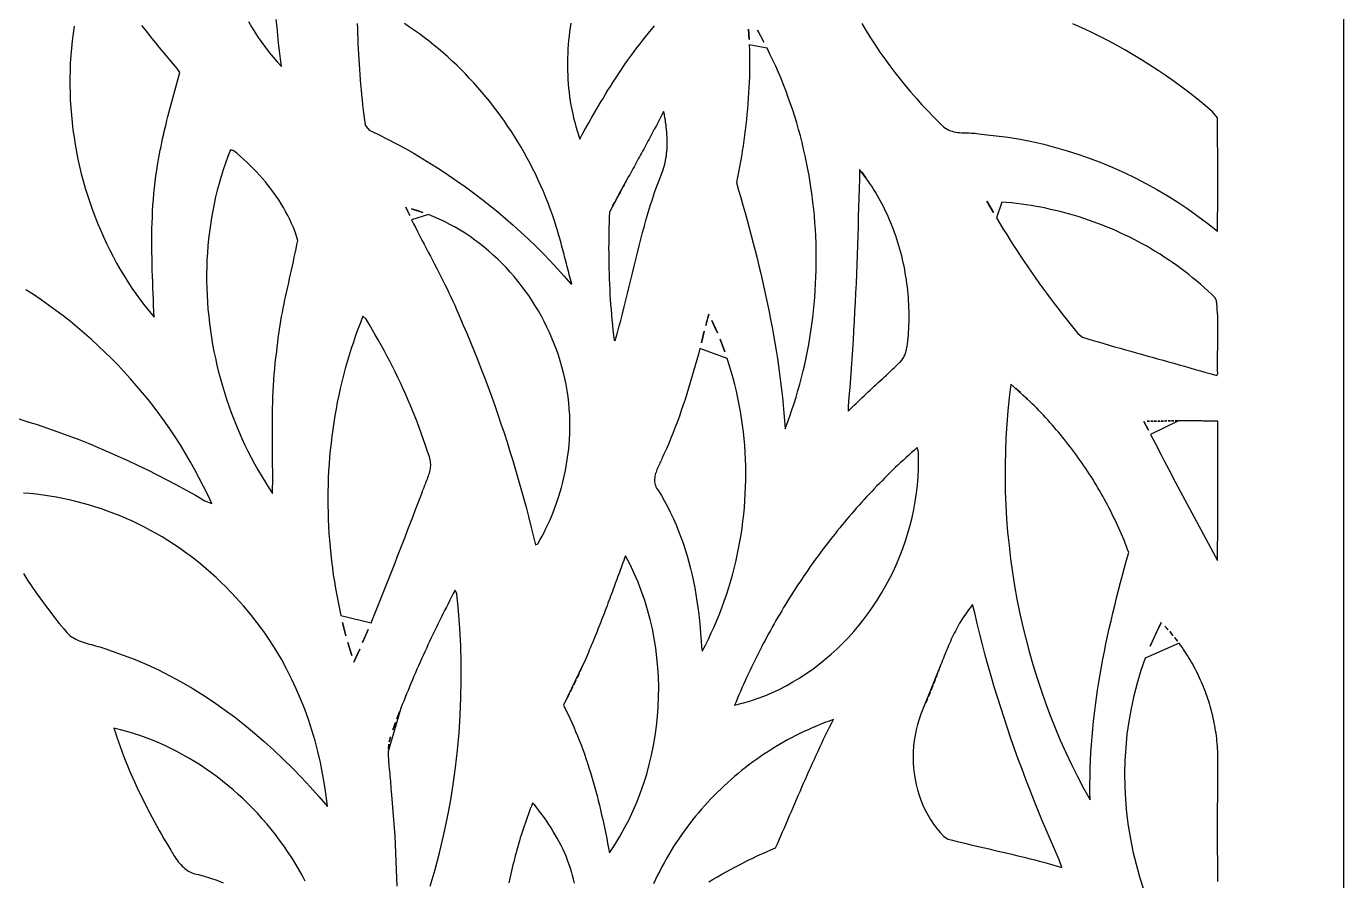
# Model space of a CAD drawing. Header units: metres. Extents: x 0 to 500, y 0 to 1000.
# Drawn here: x 236.9 to 500, y 452.6 to 623.4 of the extents above; entities that cross this region are included whole.
import ezdxf

# ---------------------------------------------------------------- set-up
doc = ezdxf.new("R2010")
doc.units = ezdxf.units.M
doc.layers.add('HOLE', color=7, linetype='Continuous')
doc.layers.add('OUTER', color=7, linetype='Continuous')

msp = doc.modelspace()

# ---------------------------------------------------------------- linework, layer by layer
at = {"layer": 'HOLE'}
for points in [[(281.23, 624.32), (281.86, 623.24), (282.51, 622.17), (283.2, 621.13), (283.91, 620.11), (284.64, 619.11), (285.41, 618.13), (286.2, 617.17), (287.02, 616.24), (287.86, 615.33), (287.66, 616.9), (287.47, 618.46), (287.28, 620.03), (287.12, 621.6), (286.96, 623.17), (286.81, 624.74)], [(302.98, 623.96), (303.01, 622.94), (303.05, 621.92), (303.09, 620.9), (303.13, 619.88), (303.18, 618.85), (303.23, 617.83), (303.29, 616.81), (303.35, 615.79), (303.42, 614.77), (303.5, 613.75), (303.58, 612.74), (303.66, 611.72), (303.75, 610.7), (303.85, 609.68), (303.95, 608.67), (304.06, 607.65), (304.18, 606.63), (304.3, 605.62), (304.43, 604.61), (304.57, 603.59), (305.39, 602.64), (307.21, 601.76), (309.02, 600.84), (310.81, 599.9), (312.59, 598.92), (314.35, 597.92), (316.1, 596.88), (317.83, 595.82), (319.54, 594.72), (321.24, 593.6), (322.92, 592.45), (324.58, 591.27), (326.22, 590.06), (327.85, 588.82), (329.45, 587.56), (331.04, 586.26), (332.6, 584.95), (334.14, 583.6), (335.66, 582.23), (337.16, 580.83), (338.64, 579.4), (340.09, 577.95), (341.52, 576.47), (342.92, 574.97), (344.3, 573.44), (345.66, 571.89), (345.82, 571.93), (345.7, 572.38), (345.58, 572.83), (345.46, 573.28), (345.34, 573.73), (345.22, 574.18), (345.1, 574.63), (344.98, 575.09), (344.87, 575.54), (344.75, 575.99), (344.63, 576.44), (344.52, 576.89), (344.4, 577.34), (344.28, 577.79), (344.16, 578.25), (344.05, 578.7), (343.93, 579.15), (343.81, 579.6), (343.68, 580.05), (343.56, 580.5), (343.44, 580.94), (343.31, 581.39), (343.18, 581.84), (343.05, 582.29), (342.92, 582.73), (342.74, 583.33), (342.36, 584.51), (341.96, 585.69), (341.53, 586.86), (341.1, 588.03), (340.64, 589.18), (340.16, 590.33), (339.67, 591.47), (339.15, 592.6), (338.62, 593.72), (338.08, 594.84), (337.51, 595.94), (336.93, 597.03), (336.33, 598.12), (335.71, 599.19), (335.08, 600.25), (334.43, 601.3), (333.76, 602.34), (333.08, 603.37), (332.38, 604.39), (331.67, 605.4), (330.94, 606.39), (330.2, 607.37), (329.44, 608.34), (328.66, 609.29), (327.88, 610.23), (327.07, 611.16), (326.26, 612.07), (325.42, 612.97), (324.58, 613.86), (323.72, 614.73), (322.85, 615.58), (321.96, 616.42), (321.06, 617.24), (320.15, 618.05), (319.23, 618.84), (318.29, 619.62), (317.34, 620.38), (316.38, 621.12), (315.41, 621.84), (314.42, 622.55), (313.43, 623.23), (312.42, 623.9)], [(345.66, 624.01), (345.53, 623.15), (345.4, 622.29), (345.3, 621.43), (345.2, 620.56), (345.13, 619.7), (345.07, 618.83), (345.02, 617.97), (344.99, 617.1), (344.97, 616.23), (344.97, 615.36), (344.98, 614.5), (345.01, 613.63), (345.06, 612.76), (345.12, 611.89), (345.2, 611.03), (345.29, 610.17), (345.4, 609.3), (345.53, 608.44), (345.67, 607.58), (345.83, 606.73), (346.01, 605.87), (346.2, 605.02), (346.41, 604.18), (346.63, 603.33), (346.88, 602.49), (347.41, 600.82), (347.41, 600.82), (347.87, 601.64), (348.33, 602.46), (348.79, 603.28), (349.25, 604.1), (349.71, 604.92), (350.18, 605.73), (350.65, 606.55), (351.12, 607.36), (351.6, 608.17), (352.09, 608.97), (352.57, 609.78), (353.06, 610.58), (353.56, 611.37), (354.06, 612.17), (354.57, 612.95), (355.08, 613.74), (355.6, 614.52), (356.12, 615.29), (356.65, 616.06), (357.19, 616.83), (357.74, 617.59), (358.29, 618.34), (358.85, 619.09), (359.41, 619.83), (359.99, 620.57), (360.57, 621.29), (361.16, 622.02), (361.76, 622.73), (362.37, 623.43)], [(403.75, 623.95), (404.62, 622.49), (405.52, 621.06), (406.44, 619.64), (407.39, 618.23), (408.36, 616.85), (409.35, 615.48), (410.37, 614.13), (411.4, 612.81), (412.46, 611.5), (413.55, 610.21), (414.65, 608.93), (415.77, 607.68), (416.92, 606.46), (418.08, 605.25), (419.26, 604.06), (419.85, 603.47), (420.15, 603.21), (420.46, 602.98), (420.78, 602.79), (421.11, 602.63), (421.46, 602.49), (421.81, 602.38), (422.17, 602.3), (422.54, 602.23), (422.92, 602.17), (423.29, 602.14), (423.68, 602.11), (424.06, 602.09), (424.45, 602.07), (424.84, 602.06), (425.23, 602.05), (425.61, 602.03), (425.99, 602.01), (426.37, 601.98), (426.75, 601.93), (427.12, 601.88), (428.17, 601.76), (430.58, 601.51), (432.98, 601.19), (435.37, 600.79), (437.75, 600.32), (440.11, 599.79), (442.46, 599.18), (444.79, 598.51), (447.11, 597.77), (449.4, 596.96), (451.67, 596.08), (453.92, 595.15), (456.14, 594.14), (458.34, 593.08), (460.51, 591.96), (462.66, 590.77), (464.77, 589.53), (466.85, 588.22), (468.89, 586.86), (470.9, 585.45), (472.88, 583.97), (474.81, 582.45), (474.82, 583.53), (474.83, 584.6), (474.83, 585.68), (474.84, 586.76), (474.84, 587.84), (474.84, 588.92), (474.84, 590), (474.84, 591.07), (474.84, 592.15), (474.84, 593.23), (474.84, 594.31), (474.84, 595.39), (474.84, 596.46), (474.84, 597.54), (474.84, 598.62), (474.83, 599.7), (474.83, 600.77), (474.83, 601.85), (474.82, 602.93), (474.82, 604), (474.82, 605.08), (473.83, 606.3), (472.33, 607.56), (470.81, 608.8), (469.27, 610.01), (467.71, 611.19), (466.13, 612.34), (464.54, 613.47), (462.93, 614.56), (461.3, 615.63), (459.65, 616.66), (457.99, 617.67), (456.31, 618.65), (454.61, 619.59), (452.9, 620.51), (451.18, 621.4), (449.44, 622.25), (447.69, 623.08), (445.93, 623.87)], [(246.45, 623.41), (246.23, 621.94), (246.04, 620.46), (245.89, 618.99), (245.77, 617.51), (245.67, 616.02), (245.61, 614.54), (245.58, 613.05), (245.58, 611.56), (245.61, 610.08), (245.67, 608.59), (245.76, 607.1), (245.88, 605.62), (246.02, 604.14), (246.2, 602.66), (246.41, 601.19), (246.64, 599.72), (246.91, 598.25), (247.2, 596.8), (247.52, 595.34), (247.87, 593.9), (248.25, 592.46), (248.66, 591.03), (249.09, 589.61), (249.55, 588.2), (250.04, 586.8), (250.56, 585.41), (251.1, 584.04), (251.67, 582.67), (252.27, 581.32), (252.89, 579.98), (253.54, 578.66), (254.22, 577.35), (254.92, 576.05), (255.65, 574.78), (256.41, 573.52), (257.19, 572.27), (257.99, 571.05), (258.83, 569.84), (259.68, 568.65), (260.56, 567.49), (262.4, 565.21), (262.4, 565.21), (262.36, 566.39), (262.31, 567.57), (262.26, 568.75), (262.21, 569.92), (262.17, 571.1), (262.12, 572.28), (262.08, 573.46), (262.05, 574.64), (262.01, 575.82), (261.99, 577), (261.97, 578.18), (261.96, 579.36), (261.96, 580.54), (261.96, 581.72), (261.98, 582.9), (262.01, 584.08), (262.06, 585.25), (262.11, 586.43), (262.18, 587.6), (262.27, 588.78), (262.37, 589.95), (262.49, 591.12), (262.62, 592.29), (262.78, 593.46), (262.95, 594.63), (263.11, 595.63), (263.23, 596.38), (263.36, 597.13), (263.5, 597.88), (263.64, 598.63), (263.79, 599.38), (263.94, 600.12), (264.1, 600.87), (264.27, 601.61), (264.44, 602.35), (264.61, 603.09), (264.79, 603.83), (264.97, 604.57), (265.16, 605.31), (265.35, 606.05), (265.54, 606.78), (265.74, 607.52), (265.94, 608.25), (266.13, 608.99), (266.34, 609.72), (266.54, 610.46), (266.74, 611.19), (266.94, 611.92), (267.14, 612.66), (267.35, 613.39), (267.55, 614.13), (267.01, 614.95), (266.29, 615.79), (265.57, 616.64), (264.86, 617.49), (264.15, 618.35), (263.45, 619.21), (262.75, 620.07), (262.05, 620.94), (261.36, 621.8), (260.67, 622.68), (259.98, 623.55)], [(234.96, 545.06), (237.02, 544.42), (239.08, 543.76), (241.12, 543.07), (243.16, 542.35), (245.19, 541.6), (247.21, 540.83), (249.22, 540.03), (251.22, 539.2), (253.21, 538.35), (255.19, 537.47), (257.16, 536.57), (259.12, 535.65), (261.07, 534.7), (263.02, 533.73), (264.95, 532.74), (266.87, 531.73), (268.78, 530.69), (270.68, 529.64), (272.56, 528.56), (273.91, 528.02), (273.12, 529.73), (272.3, 531.42), (271.44, 533.09), (270.56, 534.74), (269.64, 536.37), (268.7, 537.98), (267.72, 539.58), (266.72, 541.15), (265.69, 542.7), (264.63, 544.23), (263.54, 545.74), (262.42, 547.22), (261.28, 548.69), (260.12, 550.13), (258.92, 551.54), (257.71, 552.94), (256.46, 554.31), (255.2, 555.65), (253.91, 556.97), (252.59, 558.27), (251.26, 559.54), (249.9, 560.78), (248.52, 562), (247.12, 563.19), (245.7, 564.35), (244.26, 565.49), (242.8, 566.59), (241.32, 567.67), (239.82, 568.72), (238.3, 569.74), (236.77, 570.73)], [(236.31, 514), (237.15, 512.71), (238, 511.43), (238.87, 510.17), (239.75, 508.91), (240.65, 507.67), (241.57, 506.45), (242.5, 505.23), (243.46, 504.04), (244.44, 502.86), (244.96, 502.24), (245.27, 501.92), (245.6, 501.64), (245.94, 501.38), (246.29, 501.15), (246.66, 500.93), (247.04, 500.74), (247.42, 500.57), (247.82, 500.41), (248.22, 500.27), (248.63, 500.14), (249.05, 500.02), (249.46, 499.9), (249.88, 499.79), (250.3, 499.68), (250.72, 499.57), (251.14, 499.45), (251.55, 499.34), (251.96, 499.21), (252.37, 499.08), (252.77, 498.93), (253.84, 498.56), (256.25, 497.72), (258.62, 496.8), (260.96, 495.8), (263.27, 494.73), (265.54, 493.59), (267.78, 492.37), (269.98, 491.09), (272.15, 489.74), (274.28, 488.33), (276.38, 486.86), (278.44, 485.34), (280.46, 483.76), (282.45, 482.12), (284.4, 480.44), (286.31, 478.71), (288.19, 476.93), (290.03, 475.11), (291.83, 473.25), (293.6, 471.36), (295.32, 469.42), (297.01, 467.46), (296.76, 469.67), (296.44, 471.87), (296.06, 474.06), (295.62, 476.24), (295.12, 478.41), (294.55, 480.56), (293.92, 482.69), (293.23, 484.8), (292.48, 486.88), (291.67, 488.94), (290.8, 490.97), (289.87, 492.97), (288.87, 494.93), (287.82, 496.87), (286.7, 498.76), (285.53, 500.61), (284.3, 502.42), (283.01, 504.18), (281.66, 505.9), (280.25, 507.57), (278.78, 509.18), (277.66, 510.37), (276.72, 511.35), (275.75, 512.3), (274.77, 513.23), (273.77, 514.15), (272.75, 515.03), (271.71, 515.9), (270.65, 516.74), (269.58, 517.56), (268.49, 518.36), (267.39, 519.13), (266.27, 519.88), (265.14, 520.6), (263.99, 521.31), (262.83, 521.98), (261.66, 522.63), (260.47, 523.26), (259.28, 523.86), (258.07, 524.44), (256.85, 524.99), (255.62, 525.51), (254.38, 526.01), (253.13, 526.48), (251.87, 526.93), (250.6, 527.34), (249.33, 527.73), (248.05, 528.1), (246.76, 528.43), (245.47, 528.74), (244.17, 529.02), (242.87, 529.27), (241.56, 529.49), (240.24, 529.68), (238.93, 529.85), (237.61, 529.98), (236.29, 530.09)], [(317.55, 451.54), (318.52, 454.86), (319.41, 458.21), (320.21, 461.59), (320.94, 464.98), (321.58, 468.39), (322.13, 471.82), (322.61, 475.26), (323.01, 478.72), (323.32, 482.18), (323.55, 485.65), (323.7, 489.13), (323.77, 492.61), (323.75, 496.09), (323.66, 499.57), (323.48, 503.05), (323.22, 506.52), (322.88, 509.98), (322.51, 510.68), (322.16, 510), (321.81, 509.33), (321.47, 508.65), (321.12, 507.97), (320.78, 507.28), (320.44, 506.6), (320.1, 505.92), (319.76, 505.24), (319.42, 504.55), (319.09, 503.87), (318.75, 503.18), (318.42, 502.49), (318.09, 501.8), (317.76, 501.12), (317.44, 500.43), (317.11, 499.73), (316.79, 499.04), (316.47, 498.35), (316.16, 497.65), (315.84, 496.96), (315.53, 496.26), (315.22, 495.56), (314.91, 494.87), (314.61, 494.17), (314.3, 493.46), (314, 492.76), (313.71, 492.06), (313.41, 491.35), (313.12, 490.65), (312.83, 489.94), (312.54, 489.23), (312.26, 488.52), (311.98, 487.81), (311.7, 487.1), (309.19, 478.43), (309.19, 478.43), (309.18, 477.94), (309.19, 477.45), (309.21, 476.96), (309.24, 476.47), (309.27, 475.97), (309.32, 475.48), (309.36, 474.98), (309.41, 474.49), (309.46, 474), (309.52, 473.5), (309.56, 473.01), (309.61, 472.51), (309.65, 472.02), (309.68, 471.53), (309.7, 471.04), (309.82, 469.78), (309.97, 468.12), (310.11, 466.46), (310.24, 464.81), (310.36, 463.15), (310.46, 461.49), (310.56, 459.83), (310.64, 458.17), (310.72, 456.51), (310.78, 454.85), (310.84, 453.19), (310.89, 451.52)], [(474.84, 452.43), (474.84, 453.93), (474.84, 455.44), (474.84, 456.94), (474.83, 458.44), (474.83, 459.95), (474.83, 461.45), (474.83, 462.95), (474.83, 464.46), (474.83, 465.96), (474.83, 467.46), (474.84, 468.97), (474.84, 470.47), (474.85, 471.97), (474.86, 473.48), (474.87, 474.98), (474.89, 475.49), (474.9, 476), (474.9, 476.5), (474.9, 477.01), (474.89, 477.52), (474.87, 478.03), (474.85, 478.54), (474.82, 479.04), (474.79, 479.55), (474.74, 480.05), (474.7, 480.56), (474.64, 481.06), (474.58, 481.57), (474.51, 482.07), (474.43, 482.57), (474.35, 483.07), (474.26, 483.57), (474.17, 484.07), (474.07, 484.57), (473.96, 485.06), (473.85, 485.55), (473.73, 486.05), (473.6, 486.54), (473.47, 487.02), (473.34, 487.51), (473.19, 488), (473.04, 488.48), (472.89, 488.96), (472.72, 489.44), (472.56, 489.92), (472.38, 490.39), (472.2, 490.86), (472.02, 491.33), (471.83, 491.8), (471.63, 492.26), (471.43, 492.72), (471.22, 493.18), (471.01, 493.64), (470.79, 494.09), (470.56, 494.54), (470.33, 494.98), (470.09, 495.43), (469.85, 495.87), (469.61, 496.3), (469.35, 496.74), (469.1, 497.17), (468.83, 497.59), (468.56, 498.01), (468.29, 498.43), (468.01, 498.85), (467.73, 499.26), (467.44, 499.66), (467.14, 500.07), (460.37, 497.06), (460.37, 497.06), (459.51, 494.6), (458.75, 492.1), (458.09, 489.58), (457.54, 487.03), (457.08, 484.46), (456.72, 481.87), (456.47, 479.26), (456.31, 476.65), (456.25, 474.03), (456.29, 471.41), (456.42, 468.79), (456.65, 466.18), (456.98, 463.59), (457.4, 461), (457.92, 458.44), (458.53, 455.9), (459.24, 453.38), (460.03, 450.9)], [(373.2, 452.42), (374.06, 452.92), (374.93, 453.42), (375.8, 453.91), (376.67, 454.39), (377.55, 454.87), (378.43, 455.34), (379.31, 455.8), (380.2, 456.25), (381.09, 456.69), (381.98, 457.13), (382.88, 457.56), (383.79, 457.97), (384.7, 458.38), (385.61, 458.78), (386.53, 459.17), (386.89, 459.97), (387.24, 460.78), (387.6, 461.58), (387.95, 462.39), (388.3, 463.2), (388.65, 464), (389, 464.81), (389.35, 465.62), (389.69, 466.43), (390.04, 467.24), (390.39, 468.05), (390.73, 468.86), (391.08, 469.67), (391.43, 470.47), (391.78, 471.28), (392.13, 472.09), (392.48, 472.9), (392.84, 473.7), (393.19, 474.51), (393.55, 475.31), (393.91, 476.12), (394.28, 476.92), (394.64, 477.72), (395.01, 478.52), (395.39, 479.31), (395.76, 480.11), (396.14, 480.9), (396.53, 481.69), (396.92, 482.48), (397.31, 483.27), (397.71, 484.05), (398.11, 484.83), (397.25, 484.53), (396.4, 484.21), (395.55, 483.88), (394.7, 483.53), (393.86, 483.17), (393.03, 482.8), (392.2, 482.42), (391.37, 482.02), (390.55, 481.61), (389.74, 481.19), (388.93, 480.75), (388.13, 480.31), (387.33, 479.85), (386.54, 479.38), (385.76, 478.89), (384.99, 478.4), (384.22, 477.89), (383.46, 477.37), (382.7, 476.84), (381.95, 476.3), (381.21, 475.75), (380.48, 475.18), (379.76, 474.61), (379.04, 474.02), (378.34, 473.43), (377.64, 472.82), (376.95, 472.2), (376.27, 471.58), (375.59, 470.94), (374.93, 470.29), (374.27, 469.63), (373.63, 468.97), (372.99, 468.29), (372.37, 467.6), (371.75, 466.9), (371.15, 466.2), (370.55, 465.48), (369.97, 464.76), (369.39, 464.02), (368.83, 463.28), (368.28, 462.53), (367.74, 461.77), (367.21, 461), (366.69, 460.22), (366.18, 459.44), (365.69, 458.64), (365.2, 457.84), (364.73, 457.03), (364.27, 456.21), (363.82, 455.39), (363.39, 454.55), (362.97, 453.71), (362.56, 452.86), (362.17, 452.01)], [(292.61, 452.53), (291.95, 453.75), (291.27, 454.96), (290.56, 456.15), (289.83, 457.32), (289.07, 458.48), (288.29, 459.61), (287.48, 460.73), (286.65, 461.83), (285.8, 462.91), (284.92, 463.97), (284.02, 465.01), (283.1, 466.03), (282.15, 467.02), (281.19, 468), (280.2, 468.95), (279.2, 469.87), (278.17, 470.78), (277.13, 471.66), (276.07, 472.51), (274.99, 473.35), (273.89, 474.15), (272.78, 474.93), (271.65, 475.68), (270.5, 476.41), (269.34, 477.1), (268.17, 477.77), (266.97, 478.41), (265.77, 479.02), (264.55, 479.61), (263.32, 480.16), (262.08, 480.68), (260.82, 481.17), (259.55, 481.62), (258.28, 482.05), (256.99, 482.44), (255.69, 482.8), (254.38, 483.13), (254.38, 483.13), (254.68, 482.2), (254.98, 481.27), (255.3, 480.35), (255.62, 479.43), (255.96, 478.51), (256.3, 477.6), (256.66, 476.69), (257.02, 475.79), (257.39, 474.88), (257.77, 473.99), (258.16, 473.1), (258.56, 472.21), (258.96, 471.32), (259.38, 470.44), (259.8, 469.56), (260.22, 468.69), (260.66, 467.82), (261.1, 466.95), (261.55, 466.09), (262, 465.23), (262.46, 464.37), (262.93, 463.52), (263.4, 462.67), (263.88, 461.83), (264.36, 460.99), (264.73, 460.36), (264.93, 460.03), (265.12, 459.7), (265.32, 459.37), (265.52, 459.03), (265.72, 458.69), (265.92, 458.35), (266.13, 458.02), (266.34, 457.68), (266.55, 457.36), (266.77, 457.03), (266.99, 456.72), (267.23, 456.41), (267.47, 456.11), (267.72, 455.83), (267.98, 455.55), (268.25, 455.3), (268.53, 455.05), (268.82, 454.83), (269.13, 454.62), (269.44, 454.44), (269.78, 454.27), (270.13, 454.13), (270.49, 454.01), (270.87, 453.92), (271.27, 453.85), (272.39, 453.55), (273.67, 453.14), (274.93, 452.69), (276.18, 452.2)], [(346.36, 452.1), (346.18, 452.9), (345.99, 453.68), (345.77, 454.46), (345.53, 455.23), (345.27, 455.99), (344.99, 456.75), (344.69, 457.49), (344.37, 458.23), (344.04, 458.96), (343.69, 459.68), (343.32, 460.39), (342.93, 461.1), (342.54, 461.79), (342.12, 462.48), (341.7, 463.16), (341.26, 463.84), (340.82, 464.5), (340.36, 465.16), (339.89, 465.81), (339.41, 466.45), (338.93, 467.08), (338.44, 467.7), (337.99, 468.09), (337.77, 467.52), (337.55, 466.95), (337.34, 466.37), (337.12, 465.8), (336.92, 465.22), (336.71, 464.65), (336.51, 464.07), (336.31, 463.49), (336.12, 462.91), (335.93, 462.32), (335.74, 461.74), (335.55, 461.15), (335.38, 460.56), (335.2, 459.97), (335.03, 459.38), (334.86, 458.79), (334.7, 458.2), (334.54, 457.6), (334.38, 457.01), (334.23, 456.41), (334.08, 455.81), (333.94, 455.22), (333.8, 454.62), (333.67, 454.01), (333.54, 453.41), (333.41, 452.81), (333.29, 452.2)]]:
    msp.add_lwpolyline(points, dxfattribs=at)
for points in [[(381.12, 622.83), (381.19, 621.77), (381.24, 620.7), (381.12, 622.83)], [(384.21, 620.23), (383.58, 621.41), (382.92, 622.58), (384.21, 620.23)], [(381.28, 619.64), (381.31, 618.57), (381.33, 617.51), (381.34, 616.45), (381.34, 615.38), (381.32, 614.32), (381.3, 613.25), (381.26, 612.19), (381.21, 611.12), (381.15, 610.06), (381.09, 609), (381.01, 607.94), (380.92, 606.88), (380.82, 605.82), (380.71, 604.76), (380.6, 603.7), (380.47, 602.64), (380.33, 601.58), (380.19, 600.53), (380.03, 599.48), (379.87, 598.42), (379.7, 597.37), (379.52, 596.32), (379.33, 595.28), (379.13, 594.23), (378.92, 593.19), (378.71, 592.14), (379.15, 590.64), (379.59, 589.14), (380.02, 587.63), (380.44, 586.12), (380.86, 584.61), (381.27, 583.1), (381.68, 581.58), (382.08, 580.06), (382.46, 578.54), (382.85, 577.02), (383.22, 575.5), (383.58, 573.97), (383.93, 572.44), (384.28, 570.91), (384.61, 569.37), (384.94, 567.83), (385.25, 566.29), (385.55, 564.75), (385.84, 563.21), (386.12, 561.66), (386.39, 560.11), (386.64, 558.56), (386.89, 557.01), (387.11, 555.45), (387.33, 553.89), (387.53, 552.33), (387.72, 550.77), (387.89, 549.2), (388.05, 547.64), (388.19, 546.06), (388.32, 544.49), (388.43, 542.92), (388.91, 544.18), (389.37, 545.44), (389.81, 546.72), (390.23, 548), (390.63, 549.28), (391.01, 550.58), (391.37, 551.88), (391.72, 553.18), (392.04, 554.49), (392.35, 555.81), (392.63, 557.13), (392.9, 558.46), (393.15, 559.79), (393.38, 561.12), (393.59, 562.46), (393.78, 563.8), (393.96, 565.14), (394.11, 566.49), (394.25, 567.84), (394.36, 569.19), (394.46, 570.54), (394.54, 571.9), (394.6, 573.25), (394.64, 574.61), (394.66, 575.97), (394.66, 577.33), (394.65, 578.68), (394.61, 580.04), (394.56, 581.4), (394.48, 582.75), (394.39, 584.11), (394.28, 585.46), (394.15, 586.81), (394, 588.16), (393.84, 589.5), (393.65, 590.84), (393.45, 592.18), (393.22, 593.52), (392.98, 594.85), (392.72, 596.18), (392.44, 597.5), (392.14, 598.82), (391.83, 600.14), (391.49, 601.45), (391.14, 602.75), (390.76, 604.05), (390.37, 605.34), (389.96, 606.62), (389.53, 607.9), (389.08, 609.17), (388.62, 610.43), (388.13, 611.69), (387.63, 612.93), (387.1, 614.17), (386.56, 615.4), (386, 616.62), (385.42, 617.83), (384.83, 619.03), (381.28, 619.64)], [(353.35, 586.24), (353.31, 585.22), (353.27, 584.19), (353.24, 583.17), (353.22, 582.14), (353.21, 581.12), (353.2, 580.09), (353.19, 579.06), (353.2, 578.04), (353.21, 577.01), (353.22, 575.98), (353.25, 574.96), (353.27, 573.93), (353.31, 572.91), (353.35, 571.88), (353.4, 570.85), (353.46, 569.83), (353.52, 568.8), (353.59, 567.78), (353.67, 566.76), (353.75, 565.73), (353.85, 564.71), (353.94, 563.69), (354.05, 562.67), (354.16, 561.65), (354.28, 560.63), (354.51, 560.56), (354.9, 561.9), (355.26, 563.24), (355.62, 564.58), (355.97, 565.93), (356.31, 567.28), (356.65, 568.64), (356.98, 569.99), (357.3, 571.35), (357.63, 572.7), (357.95, 574.06), (358.28, 575.42), (358.61, 576.77), (358.94, 578.12), (359.28, 579.47), (359.63, 580.82), (359.98, 582.17), (360.35, 583.51), (360.72, 584.85), (361.12, 586.18), (361.52, 587.51), (361.94, 588.83), (362.38, 590.14), (362.84, 591.45), (363.33, 592.75), (363.83, 594.05), (364.06, 594.67), (364.21, 595.13), (364.34, 595.6), (364.46, 596.06), (364.56, 596.53), (364.64, 597), (364.72, 597.47), (364.78, 597.95), (364.82, 598.42), (364.85, 598.9), (364.88, 599.38), (364.89, 599.85), (364.89, 600.33), (364.88, 600.81), (364.86, 601.29), (364.83, 601.77), (364.8, 602.25), (364.75, 602.73), (364.7, 603.21), (364.65, 603.68), (364.58, 604.16), (364.52, 604.64), (364.45, 605.11), (364.37, 605.58), (364.29, 606.05), (364.18, 606.35), (363.98, 605.95), (363.77, 605.56), (363.56, 605.16), (363.36, 604.76), (363.15, 604.36), (362.94, 603.97), (362.73, 603.57), (362.52, 603.18), (362.31, 602.78), (362.1, 602.38), (361.89, 601.99), (361.68, 601.59), (361.47, 601.2), (361.26, 600.8), (361.04, 600.41), (360.83, 600.01), (360.62, 599.62), (360.4, 599.22), (360.19, 598.83), (359.98, 598.44), (359.76, 598.04), (359.55, 597.65), (359.34, 597.25), (359.12, 596.86), (358.91, 596.47), (358.69, 596.07), (358.48, 595.68), (358.26, 595.29), (358.05, 594.89), (357.83, 594.5), (357.62, 594.11), (357.4, 593.71), (357.19, 593.32), (353.35, 586.24)], [(286.06, 530), (286.08, 531.13), (286.09, 532.26), (286.09, 533.4), (286.09, 534.53), (286.08, 535.67), (286.08, 536.8), (286.07, 537.94), (286.06, 539.07), (286.05, 540.21), (286.05, 541.34), (286.04, 542.48), (286.04, 543.61), (286.05, 544.75), (286.06, 545.88), (286.08, 547.02), (286.11, 548.15), (286.15, 549.28), (286.19, 550.41), (286.25, 551.54), (286.32, 552.68), (286.41, 553.81), (286.5, 554.93), (286.62, 556.06), (286.75, 557.19), (286.9, 558.32), (287.02, 559.34), (287.11, 560.2), (287.21, 561.06), (287.32, 561.92), (287.45, 562.78), (287.58, 563.64), (287.72, 564.49), (287.88, 565.34), (288.03, 566.2), (288.2, 567.04), (288.37, 567.89), (288.55, 568.74), (288.73, 569.59), (288.92, 570.43), (289.1, 571.28), (289.29, 572.12), (289.48, 572.97), (289.67, 573.81), (289.86, 574.66), (290.05, 575.5), (290.23, 576.35), (290.41, 577.2), (290.59, 578.04), (290.76, 578.89), (290.93, 579.74), (291.09, 580.59), (290.88, 581.45), (290.57, 582.3), (290.23, 583.13), (289.87, 583.96), (289.49, 584.78), (289.09, 585.58), (288.67, 586.37), (288.23, 587.15), (287.77, 587.92), (287.29, 588.67), (286.79, 589.42), (286.27, 590.15), (285.74, 590.87), (285.19, 591.57), (284.63, 592.27), (284.05, 592.95), (283.46, 593.61), (282.86, 594.27), (282.24, 594.91), (281.61, 595.54), (280.97, 596.15), (280.32, 596.76), (279.66, 597.35), (278.99, 597.92), (278.31, 598.48), (277.66, 598.66), (277.14, 597.35), (276.66, 596.02), (276.21, 594.68), (275.78, 593.34), (275.39, 591.98), (275.03, 590.62), (274.69, 589.26), (274.39, 587.88), (274.11, 586.5), (273.86, 585.11), (273.64, 583.72), (273.45, 582.32), (273.29, 580.92), (273.15, 579.52), (273.05, 578.11), (272.97, 576.71), (272.92, 575.29), (272.89, 573.88), (272.9, 572.47), (272.93, 571.06), (272.98, 569.64), (273.06, 568.23), (273.17, 566.82), (273.31, 565.41), (273.47, 564), (273.65, 562.6), (273.87, 561.2), (274.1, 559.8), (274.36, 558.41), (274.65, 557.02), (274.96, 555.64), (275.3, 554.27), (275.66, 552.9), (276.04, 551.53), (276.45, 550.18), (276.88, 548.83), (277.34, 547.5), (277.82, 546.17), (278.32, 544.85), (278.84, 543.54), (279.39, 542.25), (279.96, 540.96), (280.55, 539.69), (281.16, 538.43), (281.8, 537.18), (282.46, 535.95), (283.14, 534.73), (283.84, 533.52), (284.56, 532.33), (285.3, 531.16), (286.06, 530)], [(403.31, 594.74), (403.27, 592.84), (403.22, 590.95), (403.17, 589.05), (403.12, 587.16), (403.06, 585.26), (403.01, 583.37), (402.95, 581.47), (402.88, 579.58), (402.82, 577.68), (402.75, 575.79), (402.67, 573.89), (402.6, 572), (402.51, 570.1), (402.42, 568.21), (402.33, 566.32), (402.23, 564.42), (402.12, 562.53), (402.01, 560.64), (401.89, 558.75), (401.76, 556.86), (401.63, 554.97), (401.49, 553.08), (401.34, 551.19), (401.18, 549.3), (401.01, 547.41), (401.06, 546.44), (401.45, 546.84), (401.84, 547.23), (402.23, 547.62), (402.63, 548.01), (403.02, 548.39), (403.42, 548.78), (403.82, 549.16), (404.22, 549.54), (404.62, 549.92), (405.03, 550.3), (405.43, 550.67), (405.84, 551.05), (406.24, 551.43), (406.65, 551.8), (407.05, 552.18), (407.46, 552.55), (407.87, 552.93), (408.27, 553.3), (408.68, 553.68), (409.08, 554.06), (409.48, 554.44), (409.89, 554.82), (410.29, 555.2), (410.68, 555.58), (411.08, 555.97), (411.3, 556.17), (411.47, 556.33), (411.63, 556.49), (411.77, 556.66), (411.9, 556.85), (412.02, 557.03), (412.13, 557.22), (412.23, 557.42), (412.32, 557.63), (412.41, 557.83), (412.48, 558.05), (412.55, 558.26), (412.61, 558.48), (412.66, 558.7), (412.71, 558.93), (412.76, 559.15), (412.8, 559.38), (412.83, 559.61), (412.86, 559.84), (412.89, 560.07), (412.92, 560.3), (412.95, 560.53), (412.97, 560.75), (413, 560.98), (413.03, 561.2), (413.06, 561.52), (413.11, 562.21), (413.15, 562.91), (413.18, 563.61), (413.2, 564.31), (413.21, 565.01), (413.21, 565.71), (413.2, 566.41), (413.18, 567.11), (413.15, 567.81), (413.11, 568.5), (413.06, 569.2), (413, 569.9), (412.93, 570.6), (412.86, 571.29), (412.77, 571.98), (412.67, 572.68), (412.57, 573.37), (412.45, 574.06), (412.33, 574.74), (412.19, 575.43), (412.05, 576.11), (411.89, 576.79), (411.73, 577.47), (411.56, 578.14), (411.37, 578.82), (411.18, 579.48), (410.98, 580.15), (410.77, 580.81), (410.55, 581.47), (410.32, 582.13), (410.08, 582.78), (409.83, 583.42), (409.57, 584.07), (409.3, 584.71), (409.03, 585.34), (408.74, 585.97), (408.44, 586.59), (408.14, 587.21), (407.82, 587.83), (407.5, 588.44), (407.17, 589.04), (406.82, 589.64), (406.47, 590.23), (406.11, 590.82), (405.74, 591.4), (405.36, 591.97), (404.97, 592.54), (403.31, 594.74)], [(356.97, 592.93), (356.76, 592.54), (356.54, 592.14), (356.97, 592.93)], [(404.57, 593.1), (404.16, 593.65), (403.74, 594.2), (404.57, 593.1)], [(355.05, 589.39), (354.83, 589), (354.62, 588.6), (355.05, 589.39)], [(355.69, 590.57), (355.47, 590.18), (355.26, 589.78), (355.69, 590.57)], [(356.33, 591.75), (356.12, 591.36), (355.9, 590.96), (356.33, 591.75)], [(312.69, 587.19), (313.07, 586.36), (313.46, 585.53), (312.69, 587.19)], [(316.09, 586.17), (314.97, 586.54), (313.83, 586.88), (316.09, 586.17)], [(354.41, 588.21), (354.19, 587.82), (353.98, 587.42), (354.41, 588.21)], [(428.76, 588.4), (429.39, 587.28), (430.04, 586.17), (428.76, 588.4)], [(430.69, 585.06), (431.35, 583.95), (432.02, 582.85), (432.7, 581.75), (433.38, 580.66), (434.07, 579.58), (434.77, 578.5), (435.48, 577.42), (436.19, 576.35), (436.92, 575.29), (437.65, 574.23), (438.38, 573.18), (439.13, 572.13), (439.88, 571.09), (440.63, 570.05), (441.4, 569.02), (442.17, 568), (442.95, 566.98), (443.73, 565.97), (444.53, 564.96), (445.32, 563.96), (446.13, 562.97), (446.94, 561.98), (447.85, 561.26), (448.92, 560.93), (449.98, 560.6), (451.05, 560.28), (452.12, 559.96), (453.19, 559.65), (454.26, 559.34), (455.33, 559.03), (456.4, 558.72), (457.48, 558.42), (458.55, 558.12), (459.62, 557.82), (460.7, 557.52), (461.77, 557.22), (462.85, 556.92), (463.92, 556.62), (464.99, 556.32), (466.07, 556.02), (467.14, 555.72), (468.22, 555.42), (469.29, 555.12), (470.36, 554.81), (471.43, 554.51), (472.5, 554.2), (473.57, 553.89), (474.64, 553.57), (474.84, 553.99), (474.82, 554.6), (474.81, 555.2), (474.81, 555.81), (474.81, 556.41), (474.82, 557.02), (474.82, 557.62), (474.83, 558.23), (474.85, 558.84), (474.86, 559.44), (474.87, 560.05), (474.88, 560.66), (474.89, 561.26), (474.9, 561.87), (474.9, 562.48), (474.9, 563.08), (474.9, 563.68), (474.89, 564.29), (474.87, 564.89), (474.84, 565.49), (474.81, 566.1), (474.76, 566.7), (474.71, 567.3), (474.64, 567.89), (474.57, 568.49), (474.35, 569.11), (473.62, 569.81), (472.88, 570.5), (472.14, 571.18), (471.38, 571.84), (470.61, 572.49), (469.84, 573.13), (469.06, 573.76), (468.26, 574.38), (467.46, 574.98), (466.66, 575.57), (465.84, 576.14), (465.02, 576.71), (464.18, 577.26), (463.35, 577.8), (462.5, 578.32), (461.65, 578.84), (460.79, 579.34), (459.92, 579.82), (459.05, 580.3), (458.17, 580.76), (457.28, 581.21), (456.39, 581.64), (455.49, 582.06), (454.59, 582.47), (453.68, 582.87), (452.77, 583.25), (451.85, 583.62), (450.93, 583.98), (450, 584.32), (449.06, 584.65), (448.13, 584.96), (447.19, 585.27), (446.24, 585.55), (445.29, 585.83), (444.34, 586.09), (443.38, 586.34), (442.42, 586.57), (441.46, 586.79), (440.5, 587), (439.53, 587.19), (438.56, 587.37), (437.59, 587.54), (436.61, 587.69), (435.63, 587.83), (434.66, 587.95), (433.67, 588.06), (432.69, 588.16), (431.71, 588.24), (430.69, 585.06)], [(313.85, 584.71), (314.25, 583.89), (314.66, 583.08), (315.07, 582.26), (315.48, 581.45), (315.9, 580.64), (316.32, 579.83), (316.74, 579.03), (317.17, 578.22), (317.59, 577.41), (318.01, 576.61), (318.44, 575.8), (318.86, 574.99), (319.27, 574.18), (319.69, 573.37), (320.1, 572.56), (320.5, 571.74), (320.91, 570.92), (321.3, 570.1), (321.69, 569.27), (322.07, 568.44), (322.44, 567.61), (322.8, 566.77), (323.32, 565.56), (324.1, 563.79), (324.86, 562.02), (325.61, 560.23), (326.34, 558.45), (327.06, 556.65), (327.76, 554.86), (328.45, 553.05), (329.13, 551.24), (329.79, 549.42), (330.44, 547.6), (331.07, 545.77), (331.69, 543.94), (332.3, 542.11), (332.9, 540.26), (333.48, 538.42), (334.05, 536.57), (334.6, 534.71), (335.14, 532.85), (335.68, 530.99), (336.19, 529.12), (336.7, 527.25), (337.19, 525.37), (337.67, 523.49), (338.14, 521.61), (338.6, 519.73), (339.05, 519.95), (339.48, 520.7), (339.89, 521.46), (340.3, 522.23), (340.68, 523.01), (341.06, 523.8), (341.42, 524.59), (341.76, 525.39), (342.09, 526.2), (342.4, 527.02), (342.7, 527.84), (342.99, 528.66), (343.26, 529.49), (343.51, 530.33), (343.75, 531.17), (343.97, 532.02), (344.18, 532.87), (344.38, 533.73), (344.56, 534.58), (344.72, 535.45), (344.87, 536.31), (345, 537.18), (345.12, 538.05), (345.22, 538.93), (345.31, 539.8), (345.38, 540.75), (345.45, 541.99), (345.47, 543.22), (345.47, 544.46), (345.42, 545.69), (345.34, 546.91), (345.23, 548.13), (345.08, 549.35), (344.9, 550.56), (344.69, 551.76), (344.45, 552.96), (344.17, 554.14), (343.86, 555.32), (343.52, 556.49), (343.15, 557.65), (342.75, 558.8), (342.33, 559.94), (341.87, 561.06), (341.38, 562.17), (340.87, 563.27), (340.33, 564.35), (339.76, 565.42), (339.17, 566.48), (338.55, 567.51), (337.9, 568.53), (337.23, 569.54), (336.54, 570.52), (335.82, 571.49), (335.08, 572.43), (334.31, 573.36), (333.53, 574.26), (332.72, 575.14), (331.89, 576), (331.04, 576.84), (330.16, 577.65), (329.27, 578.44), (328.36, 579.21), (327.43, 579.94), (326.48, 580.66), (325.51, 581.34), (324.53, 582), (323.53, 582.63), (322.51, 583.22), (321.48, 583.79), (320.43, 584.33), (319.36, 584.84), (318.28, 585.32), (317.19, 585.76), (313.85, 584.71)], [(373.18, 565.83), (372.89, 564.69), (372.6, 563.55), (373.18, 565.83)], [(305.74, 504.17), (306.29, 505.49), (306.83, 506.81), (307.37, 508.13), (307.91, 509.46), (308.44, 510.79), (308.97, 512.12), (309.49, 513.45), (310.01, 514.78), (310.53, 516.12), (311.05, 517.45), (311.56, 518.79), (312.08, 520.12), (312.59, 521.46), (313.1, 522.8), (313.61, 524.13), (314.13, 525.47), (314.64, 526.8), (315.15, 528.14), (315.66, 529.48), (316.01, 530.39), (316.11, 530.67), (316.21, 530.95), (316.32, 531.23), (316.43, 531.51), (316.55, 531.79), (316.66, 532.08), (316.78, 532.36), (316.9, 532.65), (317.01, 532.93), (317.11, 533.22), (317.21, 533.51), (317.31, 533.8), (317.39, 534.09), (317.47, 534.38), (317.53, 534.67), (317.59, 534.96), (317.62, 535.25), (317.65, 535.55), (317.65, 535.84), (317.64, 536.14), (317.61, 536.43), (317.56, 536.73), (317.48, 537.03), (317.39, 537.33), (317.26, 537.63), (316.94, 538.61), (316.57, 539.77), (316.18, 540.92), (315.77, 542.06), (315.36, 543.2), (314.93, 544.33), (314.49, 545.46), (314.04, 546.58), (313.57, 547.7), (313.1, 548.81), (312.61, 549.92), (312.11, 551.02), (311.6, 552.11), (311.08, 553.2), (310.55, 554.29), (310.01, 555.37), (309.46, 556.44), (308.9, 557.51), (308.33, 558.57), (307.75, 559.63), (307.17, 560.68), (306.57, 561.73), (305.97, 562.77), (305.35, 563.81), (304.73, 564.84), (304.13, 565.41), (303.61, 564.13), (303.12, 562.85), (302.65, 561.55), (302.2, 560.25), (301.76, 558.95), (301.35, 557.63), (300.96, 556.31), (300.58, 554.98), (300.23, 553.65), (299.89, 552.31), (299.58, 550.97), (299.28, 549.62), (299, 548.26), (298.74, 546.9), (298.5, 545.54), (298.28, 544.17), (298.08, 542.8), (297.9, 541.43), (297.74, 540.05), (297.59, 538.68), (297.47, 537.29), (297.36, 535.91), (297.27, 534.53), (297.2, 533.14), (297.15, 531.75), (297.12, 530.36), (297.11, 528.97), (297.12, 527.58), (297.14, 526.2), (297.19, 524.81), (297.25, 523.42), (297.33, 522.03), (297.43, 520.65), (297.55, 519.26), (297.68, 517.88), (297.84, 516.5), (298.01, 515.13), (298.2, 513.75), (298.41, 512.38), (298.64, 511.02), (298.88, 509.65), (299.14, 508.29), (299.43, 506.94), (299.73, 505.59), (305.74, 504.17)], [(374.92, 562.11), (374.36, 563.36), (373.78, 564.6), (374.92, 562.11)], [(372.3, 562.41), (372.01, 561.27), (371.71, 560.13), (372.3, 562.41)], [(376.42, 558.3), (375.94, 559.58), (375.44, 560.85), (376.42, 558.3)], [(371.41, 558.99), (371.11, 557.85), (370.8, 556.71), (370.48, 555.58), (370.16, 554.44), (369.84, 553.31), (369.5, 552.18), (369.16, 551.05), (368.81, 549.93), (368.45, 548.81), (368.08, 547.69), (367.71, 546.58), (367.32, 545.47), (366.92, 544.37), (366.51, 543.27), (366.08, 542.17), (365.64, 541.08), (365.19, 540), (364.72, 538.92), (364.24, 537.85), (363.91, 537.11), (363.8, 536.86), (363.68, 536.61), (363.57, 536.36), (363.44, 536.1), (363.32, 535.84), (363.2, 535.58), (363.08, 535.31), (362.96, 535.04), (362.85, 534.78), (362.75, 534.51), (362.66, 534.24), (362.57, 533.97), (362.5, 533.7), (362.44, 533.43), (362.39, 533.16), (362.37, 532.89), (362.36, 532.62), (362.37, 532.35), (362.4, 532.09), (362.46, 531.83), (362.54, 531.57), (362.65, 531.31), (362.78, 531.05), (362.95, 530.8), (363.14, 530.55), (363.73, 529.59), (364.37, 528.45), (364.99, 527.29), (365.57, 526.11), (366.12, 524.92), (366.65, 523.72), (367.14, 522.5), (367.61, 521.28), (368.05, 520.04), (368.46, 518.79), (368.85, 517.53), (369.21, 516.27), (369.54, 514.99), (369.85, 513.71), (370.13, 512.42), (370.39, 511.12), (370.63, 509.82), (370.84, 508.51), (371.03, 507.2), (371.2, 505.89), (371.34, 504.57), (371.47, 503.25), (371.57, 501.93), (371.65, 500.61), (371.72, 499.28), (371.88, 498.47), (372.51, 499.67), (373.12, 500.89), (373.7, 502.12), (374.26, 503.36), (374.8, 504.62), (375.31, 505.88), (375.8, 507.16), (376.27, 508.45), (376.71, 509.74), (377.13, 511.04), (377.53, 512.36), (377.9, 513.68), (378.25, 515.01), (378.58, 516.34), (378.88, 517.68), (379.15, 519.03), (379.4, 520.38), (379.63, 521.74), (379.84, 523.1), (380.02, 524.46), (380.17, 525.83), (380.3, 527.2), (380.41, 528.57), (380.49, 529.95), (380.55, 531.32), (380.58, 532.7), (380.59, 534.08), (380.57, 535.45), (380.53, 536.83), (380.46, 538.2), (380.37, 539.58), (380.25, 540.95), (380.11, 542.31), (379.94, 543.68), (379.75, 545.04), (379.53, 546.39), (379.29, 547.74), (379.02, 549.09), (378.73, 550.42), (378.41, 551.76), (378.06, 553.08), (377.69, 554.4), (377.29, 555.71), (376.87, 557.01), (371.41, 558.99)], [(433.54, 551.86), (433.21, 549.19), (432.93, 546.51), (432.71, 543.83), (432.54, 541.14), (432.43, 538.45), (432.37, 535.75), (432.36, 533.05), (432.41, 530.35), (432.52, 527.66), (432.68, 524.96), (432.89, 522.27), (433.16, 519.59), (433.48, 516.91), (433.85, 514.23), (434.27, 511.57), (434.75, 508.91), (435.28, 506.27), (435.87, 503.64), (436.5, 501.02), (437.19, 498.42), (437.92, 495.83), (438.71, 493.26), (439.55, 490.71), (440.44, 488.17), (441.38, 485.66), (442.37, 483.17), (443.41, 480.71), (444.5, 478.27), (445.64, 475.85), (446.83, 473.46), (448.07, 471.1), (449.36, 468.77), (449.33, 470.35), (449.33, 471.93), (449.35, 473.5), (449.39, 475.08), (449.45, 476.65), (449.53, 478.22), (449.63, 479.79), (449.76, 481.36), (449.9, 482.92), (450.05, 484.48), (450.23, 486.04), (450.42, 487.6), (450.64, 489.16), (450.86, 490.71), (451.1, 492.26), (451.36, 493.81), (451.63, 495.35), (451.92, 496.9), (452.22, 498.44), (452.53, 499.98), (452.85, 501.51), (453.19, 503.04), (453.54, 504.57), (453.9, 506.1), (454.27, 507.63), (454.64, 509.15), (455.03, 510.66), (455.43, 512.18), (455.83, 513.69), (456.24, 515.2), (456.66, 516.7), (457.09, 518.21), (456.85, 518.82), (456.62, 519.43), (456.38, 520.04), (456.13, 520.65), (455.88, 521.26), (455.63, 521.86), (455.37, 522.46), (455.1, 523.06), (454.83, 523.65), (454.56, 524.25), (454.28, 524.84), (453.99, 525.42), (453.7, 526.01), (453.41, 526.59), (453.11, 527.17), (452.81, 527.75), (452.5, 528.33), (452.19, 528.9), (451.88, 529.47), (451.55, 530.03), (451.23, 530.6), (450.9, 531.16), (450.57, 531.72), (450.23, 532.27), (449.89, 532.83), (449.54, 533.38), (449.19, 533.92), (448.84, 534.47), (448.48, 535.01), (448.11, 535.55), (447.75, 536.08), (447.37, 536.61), (447, 537.14), (446.62, 537.67), (446.24, 538.19), (445.85, 538.71), (445.46, 539.23), (445.06, 539.74), (444.66, 540.25), (444.26, 540.76), (443.86, 541.26), (443.45, 541.76), (443.03, 542.26), (442.61, 542.75), (442.19, 543.24), (441.77, 543.73), (441.34, 544.21), (440.91, 544.69), (440.47, 545.16), (440.03, 545.64), (439.59, 546.1), (439.15, 546.57), (438.7, 547.03), (438.25, 547.49), (437.79, 547.94), (437.33, 548.39), (433.54, 551.86)], [(435.46, 550.16), (434.99, 550.59), (434.51, 551.02), (435.46, 550.16)], [(436.87, 548.84), (436.4, 549.28), (435.93, 549.72), (436.87, 548.84)], [(460.09, 544.42), (460.54, 543.55), (460.99, 542.67), (460.09, 544.42)], [(461.24, 544.45), (461.01, 544.44), (460.78, 544.44), (461.24, 544.45)], [(461.44, 541.8), (461.89, 540.93), (462.34, 540.05), (462.8, 539.18), (463.25, 538.31), (463.7, 537.44), (464.16, 536.56), (464.61, 535.69), (465.07, 534.82), (465.53, 533.95), (465.98, 533.08), (466.44, 532.21), (466.9, 531.34), (467.36, 530.47), (467.82, 529.6), (468.28, 528.73), (468.74, 527.87), (469.2, 527), (469.66, 526.13), (470.13, 525.26), (470.59, 524.39), (471.05, 523.53), (471.52, 522.66), (471.98, 521.79), (472.45, 520.93), (472.92, 520.06), (473.38, 519.2), (473.85, 518.33), (474.32, 517.47), (474.79, 516.6), (474.8, 517.47), (474.81, 518.34), (474.82, 519.22), (474.83, 520.09), (474.84, 520.96), (474.84, 521.83), (474.85, 522.7), (474.85, 523.57), (474.85, 524.44), (474.86, 525.31), (474.86, 526.19), (474.86, 527.06), (474.85, 527.93), (474.85, 528.8), (474.85, 529.67), (474.85, 530.54), (474.85, 531.41), (474.84, 532.28), (474.84, 533.15), (474.84, 534.03), (474.84, 534.9), (474.84, 535.77), (474.84, 536.64), (474.84, 537.51), (474.84, 538.38), (474.84, 539.25), (474.84, 540.12), (474.85, 541), (474.85, 541.87), (474.86, 542.74), (474.87, 543.61), (474.88, 544.48), (474.65, 544.48), (474.42, 544.48), (474.19, 544.48), (473.95, 544.48), (473.72, 544.48), (473.49, 544.48), (473.26, 544.48), (473.03, 544.48), (472.8, 544.48), (472.57, 544.48), (472.34, 544.48), (472.1, 544.48), (471.87, 544.48), (471.64, 544.49), (471.41, 544.49), (471.18, 544.49), (470.95, 544.49), (470.72, 544.49), (470.49, 544.49), (470.25, 544.49), (470.02, 544.49), (469.79, 544.49), (469.56, 544.49), (469.33, 544.49), (469.1, 544.49), (468.87, 544.49), (468.64, 544.49), (468.41, 544.49), (468.17, 544.49), (467.94, 544.49), (467.71, 544.49), (467.48, 544.49), (467.25, 544.49), (467.02, 544.49), (461.44, 541.8)], [(461.94, 544.46), (461.71, 544.46), (461.48, 544.45), (461.94, 544.46)], [(462.63, 544.47), (462.4, 544.47), (462.17, 544.46), (462.63, 544.47)], [(463.32, 544.48), (463.09, 544.47), (462.86, 544.47), (463.32, 544.48)], [(464.01, 544.48), (463.78, 544.48), (463.55, 544.48), (464.01, 544.48)], [(464.71, 544.49), (464.48, 544.49), (464.25, 544.48), (464.71, 544.49)], [(465.4, 544.49), (465.17, 544.49), (464.94, 544.49), (465.4, 544.49)], [(466.09, 544.49), (465.86, 544.49), (465.63, 544.49), (466.09, 544.49)], [(466.79, 544.49), (466.56, 544.49), (466.32, 544.49), (466.79, 544.49)], [(378.35, 487.68), (379.88, 488.07), (381.4, 488.51), (382.89, 489.02), (384.36, 489.58), (385.81, 490.19), (387.23, 490.85), (388.63, 491.57), (390.01, 492.34), (391.35, 493.15), (392.67, 494.01), (393.97, 494.92), (395.23, 495.87), (396.46, 496.86), (397.67, 497.89), (398.84, 498.97), (399.97, 500.08), (401.08, 501.23), (402.15, 502.42), (403.18, 503.64), (404.18, 504.9), (405.14, 506.19), (406.06, 507.51), (406.94, 508.85), (407.79, 510.23), (408.59, 511.63), (409.35, 513.06), (410.06, 514.51), (410.74, 515.99), (411.37, 517.48), (411.95, 519), (412.49, 520.53), (412.97, 522.08), (413.42, 523.65), (413.81, 525.23), (414.15, 526.82), (414.44, 528.43), (414.68, 530.04), (414.86, 531.67), (414.99, 533.3), (415.07, 534.94), (415.09, 536.58), (415.06, 538.23), (414.82, 539.17), (414.26, 538.68), (413.71, 538.19), (413.16, 537.69), (412.61, 537.2), (412.06, 536.69), (411.52, 536.19), (410.98, 535.68), (410.44, 535.17), (409.91, 534.65), (409.38, 534.14), (408.85, 533.61), (408.32, 533.09), (407.8, 532.56), (407.28, 532.03), (406.76, 531.5), (406.24, 530.96), (405.73, 530.42), (405.22, 529.88), (404.72, 529.33), (404.21, 528.78), (403.71, 528.23), (403.22, 527.68), (402.72, 527.12), (402.23, 526.56), (401.74, 525.99), (401.26, 525.43), (400.77, 524.86), (400.29, 524.29), (399.82, 523.71), (399.34, 523.13), (398.87, 522.55), (398.41, 521.97), (397.94, 521.38), (397.48, 520.79), (397.02, 520.2), (396.57, 519.61), (396.12, 519.01), (395.67, 518.41), (395.22, 517.81), (394.78, 517.21), (394.34, 516.6), (393.9, 515.99), (393.47, 515.38), (393.04, 514.76), (392.62, 514.15), (392.19, 513.53), (391.77, 512.9), (391.36, 512.28), (390.94, 511.65), (390.53, 511.02), (390.13, 510.39), (389.72, 509.76), (389.32, 509.12), (388.93, 508.48), (388.53, 507.84), (388.14, 507.2), (387.76, 506.56), (387.37, 505.91), (386.99, 505.26), (386.62, 504.61), (386.24, 503.95), (385.87, 503.3), (385.51, 502.64), (385.14, 501.98), (384.79, 501.32), (384.43, 500.65), (384.08, 499.99), (383.73, 499.32), (383.38, 498.65), (383.04, 497.98), (382.7, 497.3), (382.37, 496.63), (382.04, 495.95), (381.71, 495.27), (381.39, 494.59), (381.07, 493.91), (380.75, 493.22), (380.44, 492.53), (380.13, 491.85), (379.82, 491.16), (379.52, 490.46), (379.22, 489.77), (378.93, 489.07), (378.64, 488.38), (378.35, 487.68)], [(344.16, 487.72), (344.59, 486.86), (345.02, 485.99), (345.43, 485.11), (345.83, 484.23), (346.22, 483.35), (346.6, 482.46), (346.97, 481.56), (347.33, 480.67), (347.68, 479.76), (348.01, 478.86), (348.34, 477.94), (348.66, 477.03), (348.96, 476.11), (349.26, 475.19), (349.55, 474.26), (349.83, 473.33), (350.11, 472.4), (350.37, 471.47), (350.63, 470.53), (350.87, 469.59), (351.12, 468.65), (351.35, 467.7), (351.58, 466.76), (351.8, 465.81), (352.01, 464.86), (352.22, 463.91), (352.42, 462.96), (352.61, 462), (352.81, 461.05), (352.99, 460.09), (353.17, 459.14), (353.35, 458.18), (354.42, 459.8), (355.43, 461.46), (356.37, 463.15), (357.26, 464.88), (358.09, 466.64), (358.86, 468.42), (359.56, 470.24), (360.2, 472.08), (360.79, 473.94), (361.3, 475.82), (361.76, 477.72), (362.16, 479.63), (362.49, 481.56), (362.76, 483.5), (362.96, 485.44), (363.1, 487.39), (363.18, 489.35), (363.2, 491.31), (363.15, 493.26), (363.03, 495.21), (362.85, 497.16), (362.61, 499.1), (362.3, 501.03), (361.93, 502.94), (361.49, 504.84), (360.98, 506.73), (360.41, 508.59), (359.77, 510.43), (359.07, 512.25), (358.3, 514.04), (357.46, 515.81), (356.55, 517.54), (356.38, 517.06), (356.2, 516.59), (356.03, 516.11), (355.86, 515.64), (355.68, 515.16), (355.51, 514.69), (355.33, 514.22), (355.16, 513.74), (354.98, 513.27), (354.81, 512.79), (354.64, 512.32), (354.46, 511.84), (354.29, 511.37), (354.11, 510.89), (353.94, 510.42), (353.76, 509.94), (353.58, 509.47), (353.41, 509), (353.23, 508.52), (353.05, 508.05), (352.87, 507.58), (352.7, 507.1), (352.52, 506.63), (352.34, 506.16), (352.16, 505.69), (351.97, 505.22), (351.79, 504.74), (351.61, 504.27), (351.42, 503.8), (351.24, 503.33), (351.05, 502.86), (350.87, 502.39), (350.68, 501.92), (350.49, 501.46), (350.3, 500.99), (350.11, 500.52), (349.92, 500.05), (349.73, 499.59), (349.53, 499.12), (349.33, 498.66), (349.14, 498.19), (348.94, 497.73), (348.74, 497.26), (348.54, 496.8), (348.34, 496.34), (348.13, 495.88), (344.16, 487.72)], [(415.96, 486.92), (415.55, 485.92), (415.19, 484.9), (414.87, 483.85), (414.61, 482.79), (414.39, 481.72), (414.22, 480.63), (414.1, 479.53), (414.03, 478.43), (414.01, 477.33), (414.03, 476.22), (414.11, 475.12), (414.23, 474.02), (414.4, 472.93), (414.62, 471.85), (414.88, 470.78), (415.2, 469.73), (415.56, 468.7), (415.97, 467.69), (416.42, 466.71), (416.93, 465.75), (417.48, 464.82), (418.08, 463.93), (418.73, 463.07), (419.42, 462.25), (420.16, 461.47), (420.99, 460.93), (421.9, 460.7), (422.81, 460.47), (423.72, 460.25), (424.63, 460.03), (425.54, 459.81), (426.45, 459.6), (427.36, 459.38), (428.27, 459.17), (429.18, 458.96), (430.1, 458.75), (431.01, 458.54), (431.92, 458.33), (432.83, 458.12), (433.75, 457.9), (434.66, 457.68), (435.57, 457.46), (436.48, 457.24), (437.39, 457.01), (438.29, 456.78), (439.2, 456.55), (440.11, 456.3), (441.01, 456.05), (441.91, 455.8), (442.81, 455.53), (443.71, 455.26), (443.18, 456.79), (442.3, 458.78), (441.44, 460.77), (440.58, 462.77), (439.74, 464.78), (438.92, 466.79), (438.11, 468.8), (437.31, 470.83), (436.53, 472.85), (435.76, 474.89), (435.01, 476.93), (434.27, 478.98), (433.55, 481.03), (432.85, 483.09), (432.17, 485.16), (431.5, 487.23), (430.85, 489.31), (430.22, 491.39), (429.6, 493.48), (429.01, 495.58), (428.43, 497.68), (427.88, 499.79), (427.34, 501.91), (426.83, 504.03), (426.33, 506.16), (425.89, 507.8), (425.6, 507.44), (425.32, 507.08), (425.04, 506.72), (424.77, 506.35), (424.51, 505.98), (424.26, 505.61), (424.01, 505.23), (423.77, 504.85), (423.53, 504.46), (423.3, 504.07), (423.08, 503.68), (422.86, 503.28), (422.65, 502.89), (422.44, 502.49), (422.23, 502.08), (422.03, 501.68), (421.84, 501.27), (421.64, 500.86), (421.46, 500.44), (421.27, 500.03), (421.09, 499.61), (420.91, 499.19), (420.74, 498.78), (420.56, 498.35), (420.39, 497.93), (420.22, 497.51), (420.05, 497.08), (419.89, 496.66), (419.72, 496.23), (419.56, 495.8), (415.96, 486.92)], [(300.04, 504.24), (300.38, 502.91), (300.73, 501.57), (300.04, 504.24)], [(304.06, 500.22), (304.63, 501.53), (305.19, 502.85), (304.06, 500.22)], [(463.58, 504.2), (462.4, 501.86), (461.33, 499.48), (463.58, 504.2)], [(464.94, 502.76), (464.61, 503.13), (464.27, 503.49), (464.94, 502.76)], [(301.11, 500.24), (301.5, 498.92), (301.9, 497.61), (301.11, 500.24)], [(465.91, 501.63), (465.59, 502.01), (465.27, 502.39), (465.91, 501.63)], [(466.84, 500.46), (466.54, 500.86), (466.23, 501.25), (466.84, 500.46)], [(302.33, 496.3), (302.91, 497.6), (303.49, 498.91), (302.33, 496.3)], [(347.93, 495.42), (347.72, 494.96), (347.51, 494.5), (347.93, 495.42)], [(419.4, 495.38), (419.24, 494.95), (419.07, 494.52), (419.4, 495.38)], [(346.66, 492.67), (346.44, 492.22), (346.22, 491.76), (346.66, 492.67)], [(347.3, 494.04), (347.09, 493.58), (346.87, 493.13), (347.3, 494.04)], [(418.43, 492.81), (418.26, 492.38), (418.1, 491.95), (418.43, 492.81)], [(418.91, 494.09), (418.75, 493.66), (418.59, 493.24), (418.91, 494.09)], [(345.32, 489.96), (345.09, 489.51), (344.86, 489.06), (345.32, 489.96)], [(346, 491.31), (345.78, 490.86), (345.55, 490.41), (346, 491.31)], [(417.43, 490.26), (417.26, 489.83), (417.08, 489.41), (417.43, 490.26)], [(417.93, 491.53), (417.77, 491.1), (417.6, 490.68), (417.93, 491.53)], [(416.9, 488.99), (416.72, 488.58), (416.54, 488.16), (416.9, 488.99)], [(310.62, 484.23), (310.36, 483.51), (310.1, 482.79), (310.62, 484.23)], [(311.43, 486.38), (311.15, 485.67), (310.88, 484.95), (311.43, 486.38)], [(309.3, 479.9), (309.25, 479.41), (309.21, 478.92), (309.3, 479.9)], [(309.59, 481.34), (309.47, 480.86), (309.38, 480.38), (309.59, 481.34)]]:
    msp.add_lwpolyline(points, close=True, dxfattribs=at)
at = {"layer": 'OUTER'}
msp.add_lwpolyline([(500, 843.75), (500, 797.64), (500, 747.66), (500, 694.53), (500, 638.98), (500, 581.7), (500, 523.43), (500, 464.87), (500, 406.74)], dxfattribs=at)

doc.saveas('drawing.dxf')
